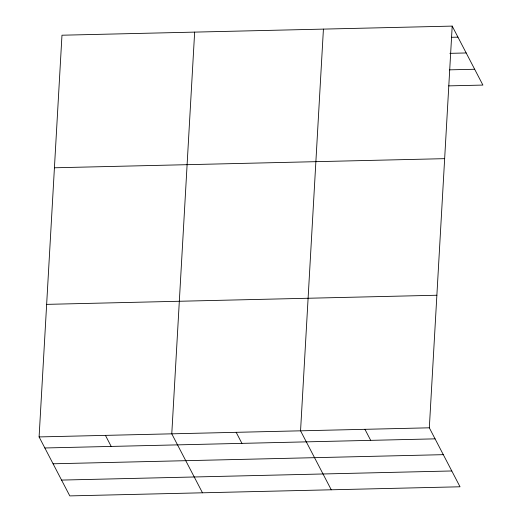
<?xml version="1.0" encoding="UTF-8"?>
<svg xmlns="http://www.w3.org/2000/svg" width="522" height="522" viewBox="0 0 522 522"><rect width="100%" height="100%" fill="white"/><g stroke="black" fill="none" stroke-linecap="round" stroke-linejoin="round"><path stroke-width="0.78" d="M452.202 26.1L429.325 427.812L460.026 486.785L69.798 495.9L39.098 436.927L61.974 35.215L452.202 26.1L482.902 85.073L448.672 85.876M194.654 32.116L171.777 433.828L202.477 492.801M323.425 29.108L300.555 430.82L331.255 489.793M451.432 37.297L457.951 37.147M449.886 53.342L466.185 52.963M449.403 69.85L474.668 69.256M54.425 167.784L444.653 158.662M46.647 304.365L436.875 295.243M39.098 436.927L429.325 427.812M44.846 447.974L435.074 438.852M53.081 463.79L443.308 454.669M61.563 480.083L451.791 470.968M364.937 429.312L370.692 440.359M236.166 432.32L241.914 443.367M105.437 435.374L111.186 446.421"/></g></svg>
